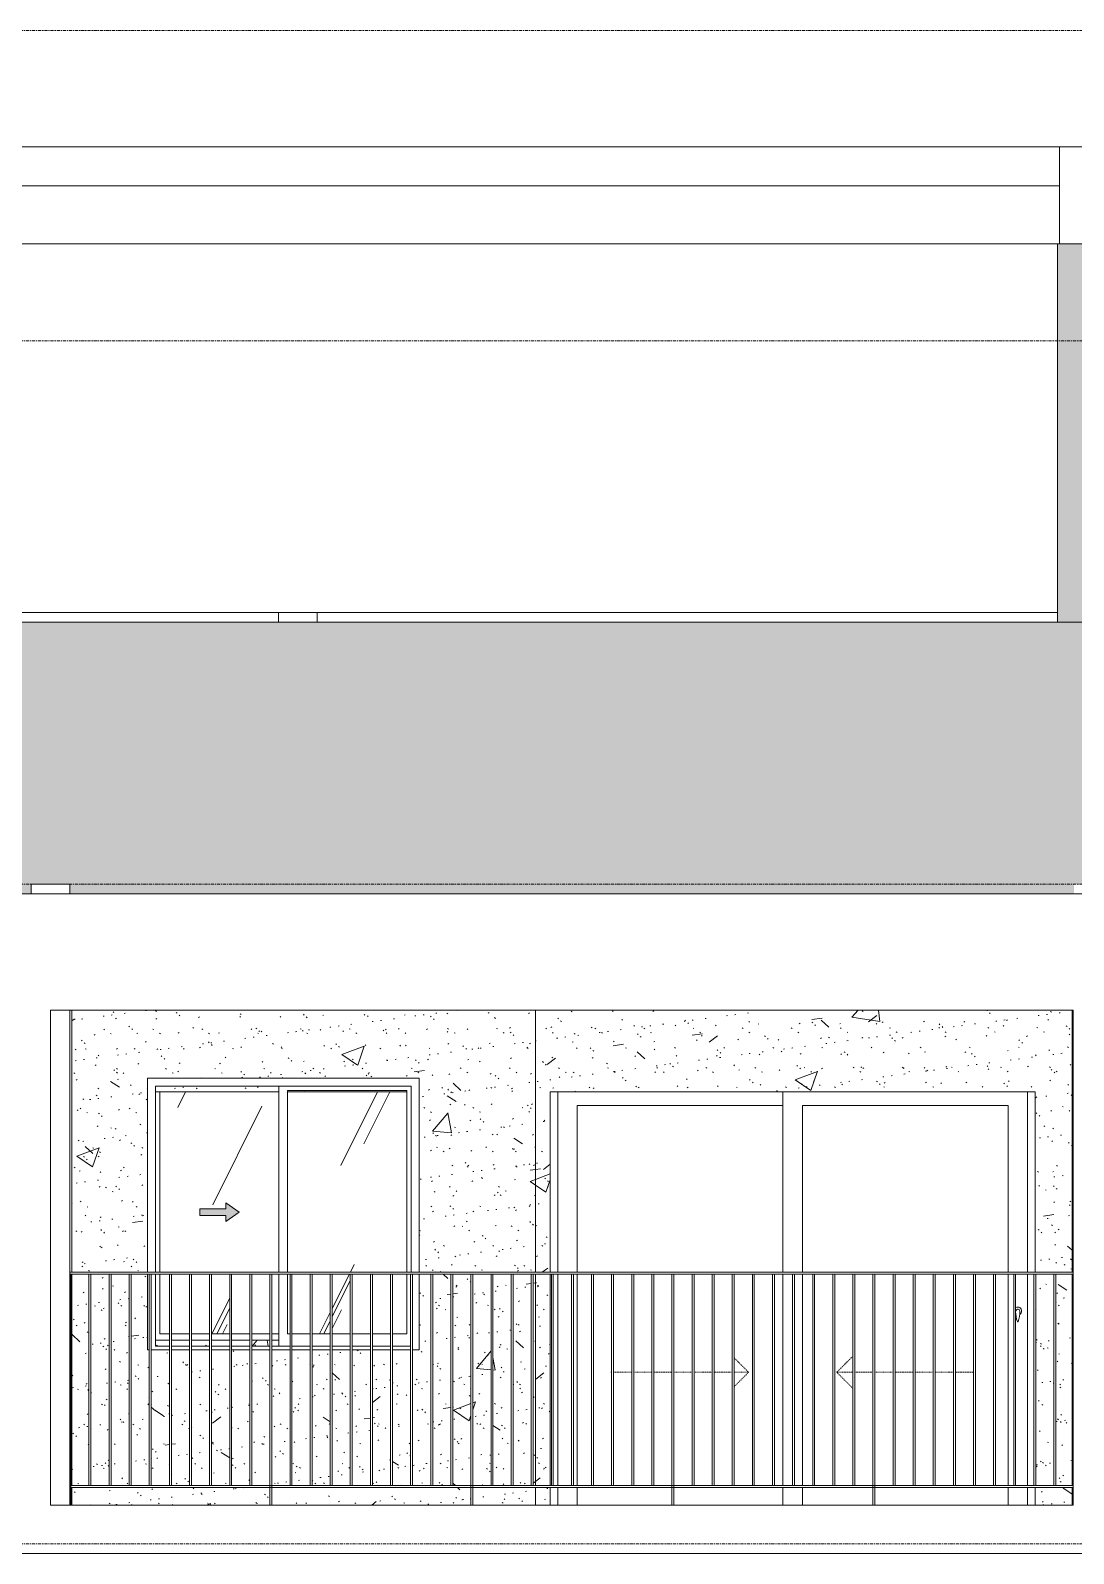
# Model space of a CAD drawing. Header units: millimetres. Extents: x -134153 to 99383, y -5233 to 35400.
# Drawn here: x 47781 to 53156, y 25950 to 33800 of the extents above; entities that cross this region are included whole.
import ezdxf

# ---------------------------------------------------------------- set-up
doc = ezdxf.new("R2010")
doc.units = ezdxf.units.MM
for name, pattern in [('1 NÉT CALL OUT', [6, 3, -3]), ('Centre', [31.75, 6.35, -4.7625, 15.875, -4.7625]), ('Dash', [6, 3, -3])]:
    doc.linetypes.add(name, pattern=pattern)
for name, color, linetype, lineweight in [('0-2', 250, 'Continuous', 5), ('A-DETL-GENF', 92, 'Continuous', 9), ('A-DETL-GENF-1', 92, '1 NÉT CALL OUT', 9), ('A-DOOR', 31, 'Continuous', 9), ('A-DOOR-FRAM', 31, 'Continuous', 9), ('A-DOOR-HDLN', 31, 'Dash', 9), ('A-FLOR-1', 7, 'Continuous', 9), ('A-FLOR-HRAL', 11, 'Continuous', 9), ('A-FLOR-LEVL-2', 51, 'Centre', 9), ('A-GLAZ', 151, 'Continuous', 9), ('A-GLAZ-3', 7, '1 NÉT CALL OUT', 9), ('A-WALL', 113, 'Continuous', 9), ('A-WALL-PATT-1', 9, 'Continuous', 9), ('A-WALL-PATT-2', 111, 'Continuous', 5), ('I-WALL', 2, 'Continuous', 9), ('I-WALL-1', 7, 'Continuous', 9), ('S-BEAM-1', 7, 'Continuous', 9), ('S-COLS', 52, 'Continuous', 9), ('S-COLS-1', 7, 'Continuous', 9)]:
    doc.layers.add(name, color=color, linetype=linetype, lineweight=lineweight)
pattern_1 = [(50, (82572.6, 0), (1165.978, -102.01), [121.92, -1341.12]), (355, (82572.6, 0), (-225.554, 1222.763), [97.536, -1072.896]), (100.451, (82669.8, -8.5), (940.433, 1120.746), [103.616, -1139.776]), (46.184, (82572.6, 325.1), (1734.906, -269.074), [182.88, -2011.68]), (96.636, (82717.2, 302.7), (1519.38, 1583.54), [155.42, -1709.665]), (351.184, (82572.6, 325.1), (1519.39, 1583.52), [146.3, -1609.34]), (21, (82735.2, 243.8), (970.332, -654.498), [121.92, -1341.12]), (326, (82735.2, 243.8), (395.533, 1178.804), [97.536, -1072.896]), (71.451, (82816, 189.3), (1365.87, 524.296), [103.616, -1139.776]), (37.5, (82572.62, 0), (19.767, 541.1527), [53.645, -1006.246, 53.645, -1035.507, -1076.96]), (37.5, (82572.62, 0), (19.767, 541.1527), [-2149.043, 53.645, -1023.315]), (7.5, (82572.6, 0), (427.646, 641.156), [53.645, -567.334, 53.645, -981.862, -410.464]), (7.5, (82572.6, 0), (427.646, 641.156), [-1656.486, 53.645, -356.82]), (327.5, (82210.1, 0), (867.782, -36.665), [53.645, -352.755, 53.645, -1214.323, -1682.496]), (327.5, (82210.1, 0), (867.782, -36.665), [-1674.368, 53.645, -1628.85]), (317.5, (82047.56, 0), (948.028, 162.73), [53.645, -474.675, 53.645, -788.416, -1194.816]), (317.5, (82047.56, 0), (948.028, 162.73), [-1370.38, 53.645, -1141.17])]
pattern_2 = [(37.5, (82572.62, 0), (-5.1206, 156.61216), [5.364, -118.181, 5.364, -132.812, -132.08]), (37.5, (82572.62, 0), (-5.1206, 156.61216), [-261.722, 5.364, -126.716]), (7.5, (82572.62, 0), (143.847, 229.3842), [5.364, -61.285, 5.364, -105.989, -42.672]), (7.5, (82572.62, 0), (143.847, 229.3842), [-178.003, 5.364, -37.308]), (327.5, (82472.65, 0), (253.1176, 0.4601), [5.364, -35.276, 5.364, -140.94, -191.008]), (327.5, (82472.65, 0), (253.1176, 0.4601), [-186.944, 5.364, -185.644]), (317.5, (82472.65, 0), (244.3381, 71.3376), [5.364, -14.956, 5.364, -90.546, -109.728]), (317.5, (82472.65, 0), (244.3381, 71.3376), [-116.23, 5.364, -104.364])]
pattern_3 = [(63.435, (84482.24, 111.3), (-0.002, 1625.6), [567.96, -3066.99]), (63.435, (82856.64, 111.3), (-0.002, 1625.6), [567.96, -3066.99]), (63.435, (85260.4, 425.35), (-0.002, 1625.6), [567.96, -3066.99]), (63.435, (83634.8, 425.35), (-0.002, 1625.6), [567.96, -3066.99]), (63.435, (85142.64, 314.5), (-0.002, 1625.6), [567.96, -3066.99]), (63.435, (83517.04, 314.5), (-0.002, 1625.6), [567.96, -3066.99]), (63.435, (85022.6, 949.4), (-0.002, 1625.6), [276.055, -3358.9]), (63.435, (83397, 949.4), (-0.002, 1625.6), [276.055, -3358.9]), (63.435, (84944.06, 851.15), (-0.002, 1625.6), [567.96, -3066.99]), (63.435, (83318.46, 851.15), (-0.002, 1625.6), [567.96, -3066.99]), (63.435, (84957.9, 921.7), (-0.002, 1625.6), [567.96, -3066.99]), (63.435, (83332.3, 921.7), (-0.002, 1625.6), [567.96, -3066.99]), (63.435, (84302.1, 612.2), (-0.002, 1625.6), [567.96, -3066.99]), (63.435, (82676.5, 612.2), (-0.002, 1625.6), [567.96, -3066.99]), (63.435, (84315.9, 695.35), (-0.002, 1625.6), [567.96, -3066.99]), (63.435, (82690.3, 695.35), (-0.002, 1625.6), [567.96, -3066.99]), (63.435, (84319.65, 755.3), (-0.002, 1625.6), [567.96, -3066.99]), (63.435, (82694.05, 755.3), (-0.002, 1625.6), [567.96, -3066.99])]

# ---------------------------------------------------------------- blocks, each defined once
blk = doc.blocks.new('NCV_TKTC_KET CAU_rvt-2-TKCS_MẶT ĐỨNG HƯỚNG NAM')
at = {"layer": 'A-FLOR-1'}
for p, q in [((84387.6, 33200), (91577.6, 33200)), ((91577.6, 33000), (84387.6, 33000))]:
    blk.add_line(p, q, dxfattribs=at)
at = {"layer": 'S-BEAM-1'}
for p, q in [((84387.6, 33200), (91577.6, 33200)), ((83737.6, 32700), (91567.6, 32700))]:
    blk.add_line(p, q, dxfattribs=at)
at = {"layer": 'S-COLS-1'}
for p, q in [((91577.6, 33200), (91577.6, 32700)), ((91927.6, 33200), (91577.6, 33200))]:
    blk.add_line(p, q, dxfattribs=at)
blk = doc.blocks.new('NCV_TKTC_TANG 6 - 8_rvt-5-TKCS_MẶT ĐỨNG HƯỚNG NAM')
at = {"layer": 'A-WALL-PATT-1'}
h = blk.add_hatch(dxfattribs=at)
h.set_pattern_fill('FP_31', color=256, style=0, pattern_type=2)
h.set_pattern_definition(pattern_1)
h.paths.add_polyline_path([(86756.1, 26200), (87508.6, 26200), (87508.6, 26290), (86487.6, 26290), (86487.6, 26200), (86546.1, 26200)])
h.paths.add_polyline_path([(88544.6, 26200), (88544.6, 26290), (87518.6, 26290), (87518.6, 26200), (88522.9, 26200)])
h.paths.add_polyline_path([(88877.6, 26200), (88877.6, 26290), (88554.6, 26290), (88554.6, 26200), (88787.6, 26200)])
h.paths.add_polyline_path([(88451, 26300), (88544.6, 26300), (88544.6, 27390), (88451, 27390), (88451, 26389.1)])
h.paths.add_polyline_path([(88554.6, 26300), (88648.2, 26300), (88648.2, 27390), (88554.6, 27390), (88554.6, 26389.1)])
h.paths.add_polyline_path([(86576.2, 26300), (86576.2, 27390), (86487.6, 27390), (86487.6, 26300)])
h.paths.add_polyline_path([(86935.1, 26300), (86990.6, 26300), (86990.6, 27000), (86897, 27000), (86897, 26300)])
h.paths.add_polyline_path([(86887, 26300), (86887, 27000), (86877.6, 27000), (86877.6, 27390), (86793.4, 27390), (86793.4, 26300)])
h.paths.add_polyline_path([(86783.4, 26300), (86783.4, 27390), (86689.8, 27390), (86689.8, 26300)])
h.paths.add_polyline_path([(87094.2, 26300), (87094.2, 27000), (87000.6, 27000), (87000.6, 26300)])
h.paths.add_polyline_path([(87104.2, 26300), (87197.8, 26300), (87197.8, 27000), (87104.2, 27000), (87104.2, 26389.1)])
h.paths.add_polyline_path([(87207.8, 26300), (87301.4, 26300), (87301.4, 27000), (87207.8, 27000), (87207.8, 26389.1)])
h.paths.add_polyline_path([(87311.4, 26300), (87405, 26300), (87405, 27000), (87311.4, 27000), (87311.4, 26389.1)])
h.paths.add_polyline_path([(87415, 26300), (87508.6, 26300), (87508.6, 27000), (87415, 27000), (87415, 26389.1)])
h.paths.add_polyline_path([(87518.6, 26300), (87612.2, 26300), (87612.2, 27000), (87518.6, 27000), (87518.6, 26389.1)])
h.paths.add_polyline_path([(87622.2, 26300), (87715.8, 26300), (87715.8, 27000), (87622.2, 27000), (87622.2, 26389.1)])
h.paths.add_polyline_path([(87725.8, 26300), (87819.4, 26300), (87819.4, 27000), (87725.8, 27000), (87725.8, 26389.1)])
h.paths.add_polyline_path([(87829.4, 26300), (87923, 26300), (87923, 27000), (87829.4, 27000), (87829.4, 26389.1)])
h.paths.add_polyline_path([(87933, 26300), (88026.6, 26300), (88026.6, 27000), (87933, 27000), (87933, 26389.1)])
h.paths.add_polyline_path([(88036.6, 26300), (88130.2, 26300), (88130.2, 27000), (88036.6, 27000), (88036.6, 26389.1)])
h.paths.add_polyline_path([(88140.2, 26300), (88233.8, 26300), (88233.8, 27000), (88140.2, 27000), (88140.2, 26389.1)])
h.paths.add_polyline_path([(88658.2, 26300), (88751.8, 26300), (88751.8, 27390), (88658.2, 27390), (88658.2, 26389.1)])
h.paths.add_polyline_path([(86679.8, 26300), (86679.8, 27390), (86586.2, 27390), (86586.2, 26300)])
h.paths.add_polyline_path([(88243.8, 26300), (88337.4, 26300), (88337.4, 27390), (88277.6, 27390), (88277.6, 27000), (88243.8, 27000), (88243.8, 26389.1)])
h.paths.add_polyline_path([(88347.4, 26300), (88441, 26300), (88441, 27390), (88347.4, 27390), (88347.4, 26389.1)])
h.paths.add_polyline_path([(88761.8, 26300), (88855.4, 26300), (88855.4, 27390), (88761.8, 27390), (88761.8, 26389.1)])
h.paths.add_polyline_path([(88877.6, 26300), (88877.6, 27390), (88865.4, 27390), (88865.4, 26300)])
h.paths.add_polyline_path([(87555.3, 27019.1), (87555.3, 27050), (87518.6, 27050), (87518.6, 27019.1)])
h.paths.add_polyline_path([(87508.6, 27019.1), (87508.6, 27050), (87415, 27050), (87415, 27019.1)])
h.paths.add_polyline_path([(87405, 27019.1), (87405, 27050), (87311.4, 27050), (87311.4, 27019.1)])
h.paths.add_polyline_path([(87301.4, 27019.1), (87301.4, 27050), (87207.8, 27050), (87207.8, 27019.1)])
h.paths.add_polyline_path([(86936.4, 27019.1), (86990.6, 27019.1), (86990.6, 27050), (86918.5, 27050), (86918.5, 27019.1)])
h.paths.add_polyline_path([(87000.6, 27019.1), (87094.2, 27019.1), (87094.2, 27050), (87000.6, 27050)])
h.paths.add_polyline_path([(87197.8, 27019.1), (87197.8, 27050), (87104.2, 27050), (87104.2, 27019.1)])
h.paths.add_polyline_path([(86487.6, 27400), (86877.6, 27400), (86877.6, 28400), (88277.6, 28400), (88277.6, 27400), (88877.6, 27400), (88877.6, 28750), (86487.6, 28750), (86487.6, 27493.3)])
h.paths.add_polyline_path([(86918.5, 28330), (87555.3, 28330), (87555.3, 28359.1), (86918.5, 28359.1)])
h.paths.add_polyline_path([(88207.6, 28330), (88214.1, 28330), (88214.1, 28336.5), (87599.8, 28336.5), (87599.8, 28330), (87606.3, 28330)])
h = blk.add_hatch(dxfattribs=at)
h.set_pattern_fill('FP_32', color=256, style=0, pattern_type=2)
h.set_pattern_definition(pattern_2)
h.paths.add_polyline_path([(86756.1, 26200), (87508.6, 26200), (87508.6, 26290), (86487.6, 26290), (86487.6, 26200), (86546.1, 26200)])
h.paths.add_polyline_path([(88544.6, 26200), (88544.6, 26290), (87518.6, 26290), (87518.6, 26200), (88522.9, 26200)])
h.paths.add_polyline_path([(88877.6, 26200), (88877.6, 26290), (88554.6, 26290), (88554.6, 26200), (88787.6, 26200)])
h.paths.add_polyline_path([(88451, 26300), (88544.6, 26300), (88544.6, 27390), (88451, 27390), (88451, 26389.1)])
h.paths.add_polyline_path([(88554.6, 26300), (88648.2, 26300), (88648.2, 27390), (88554.6, 27390), (88554.6, 26389.1)])
h.paths.add_polyline_path([(86576.2, 26300), (86576.2, 27390), (86487.6, 27390), (86487.6, 26300)])
h.paths.add_polyline_path([(86935.1, 26300), (86990.6, 26300), (86990.6, 27000), (86897, 27000), (86897, 26300)])
h.paths.add_polyline_path([(86887, 26300), (86887, 27000), (86877.6, 27000), (86877.6, 27390), (86793.4, 27390), (86793.4, 26300)])
h.paths.add_polyline_path([(86783.4, 26300), (86783.4, 27390), (86689.8, 27390), (86689.8, 26300)])
h.paths.add_polyline_path([(87094.2, 26300), (87094.2, 27000), (87000.6, 27000), (87000.6, 26300)])
h.paths.add_polyline_path([(87104.2, 26300), (87197.8, 26300), (87197.8, 27000), (87104.2, 27000), (87104.2, 26389.1)])
h.paths.add_polyline_path([(87207.8, 26300), (87301.4, 26300), (87301.4, 27000), (87207.8, 27000), (87207.8, 26389.1)])
h.paths.add_polyline_path([(87311.4, 26300), (87405, 26300), (87405, 27000), (87311.4, 27000), (87311.4, 26389.1)])
h.paths.add_polyline_path([(87415, 26300), (87508.6, 26300), (87508.6, 27000), (87415, 27000), (87415, 26389.1)])
h.paths.add_polyline_path([(87518.6, 26300), (87612.2, 26300), (87612.2, 27000), (87518.6, 27000), (87518.6, 26389.1)])
h.paths.add_polyline_path([(87622.2, 26300), (87715.8, 26300), (87715.8, 27000), (87622.2, 27000), (87622.2, 26389.1)])
h.paths.add_polyline_path([(87725.8, 26300), (87819.4, 26300), (87819.4, 27000), (87725.8, 27000), (87725.8, 26389.1)])
h.paths.add_polyline_path([(87829.4, 26300), (87923, 26300), (87923, 27000), (87829.4, 27000), (87829.4, 26389.1)])
h.paths.add_polyline_path([(87933, 26300), (88026.6, 26300), (88026.6, 27000), (87933, 27000), (87933, 26389.1)])
h.paths.add_polyline_path([(88036.6, 26300), (88130.2, 26300), (88130.2, 27000), (88036.6, 27000), (88036.6, 26389.1)])
h.paths.add_polyline_path([(88140.2, 26300), (88233.8, 26300), (88233.8, 27000), (88140.2, 27000), (88140.2, 26389.1)])
h.paths.add_polyline_path([(88658.2, 26300), (88751.8, 26300), (88751.8, 27390), (88658.2, 27390), (88658.2, 26389.1)])
h.paths.add_polyline_path([(86679.8, 26300), (86679.8, 27390), (86586.2, 27390), (86586.2, 26300)])
h.paths.add_polyline_path([(88243.8, 26300), (88337.4, 26300), (88337.4, 27390), (88277.6, 27390), (88277.6, 27000), (88243.8, 27000), (88243.8, 26389.1)])
h.paths.add_polyline_path([(88347.4, 26300), (88441, 26300), (88441, 27390), (88347.4, 27390), (88347.4, 26389.1)])
h.paths.add_polyline_path([(88761.8, 26300), (88855.4, 26300), (88855.4, 27390), (88761.8, 27390), (88761.8, 26389.1)])
h.paths.add_polyline_path([(88877.6, 26300), (88877.6, 27390), (88865.4, 27390), (88865.4, 26300)])
h.paths.add_polyline_path([(87555.3, 27019.1), (87555.3, 27050), (87518.6, 27050), (87518.6, 27019.1)])
h.paths.add_polyline_path([(87508.6, 27019.1), (87508.6, 27050), (87415, 27050), (87415, 27019.1)])
h.paths.add_polyline_path([(87405, 27019.1), (87405, 27050), (87311.4, 27050), (87311.4, 27019.1)])
h.paths.add_polyline_path([(87301.4, 27019.1), (87301.4, 27050), (87207.8, 27050), (87207.8, 27019.1)])
h.paths.add_polyline_path([(86936.4, 27019.1), (86990.6, 27019.1), (86990.6, 27050), (86918.5, 27050), (86918.5, 27019.1)])
h.paths.add_polyline_path([(87000.6, 27019.1), (87094.2, 27019.1), (87094.2, 27050), (87000.6, 27050)])
h.paths.add_polyline_path([(87197.8, 27019.1), (87197.8, 27050), (87104.2, 27050), (87104.2, 27019.1)])
h.paths.add_polyline_path([(86487.6, 27400), (86877.6, 27400), (86877.6, 28400), (88277.6, 28400), (88277.6, 27400), (88877.6, 27400), (88877.6, 28750), (86487.6, 28750), (86487.6, 27493.3)])
h.paths.add_polyline_path([(86918.5, 28330), (87555.3, 28330), (87555.3, 28359.1), (86918.5, 28359.1)])
h.paths.add_polyline_path([(88207.6, 28330), (88214.1, 28330), (88214.1, 28336.5), (87599.8, 28336.5), (87599.8, 28330), (87606.3, 28330)])
h = blk.add_hatch(dxfattribs=at)
h.set_pattern_fill('FP_31', color=256, style=0, pattern_type=2)
h.set_pattern_definition(pattern_1)
h.paths.add_polyline_path([(91452.6, 26200), (91642.6, 26200), (91642.6, 26290), (91452.6, 26290)])
h.paths.add_polyline_path([(88877.6, 26200), (88952.6, 26200), (88952.6, 26290), (88877.6, 26290)])
h.paths.add_polyline_path([(88952.6, 26300), (88952.6, 27390), (88877.6, 27390), (88877.6, 26300), (88885.8, 26300)])
h.paths.add_polyline_path([(91642.6, 26300), (91642.6, 27390), (91559, 27390), (91559, 26300), (91621.7, 26300)])
h.paths.add_polyline_path([(91455.4, 26300), (91549, 26300), (91549, 27390), (91455.4, 27390), (91455.4, 26389.1)])
h.paths.add_polyline_path([(88922, 27400), (88952.6, 27400), (88952.6, 28330), (91452.6, 28330), (91452.6, 27400), (91642.6, 27400), (91642.6, 28750), (88877.6, 28750), (88877.6, 27400)])
h = blk.add_hatch(dxfattribs=at)
h.set_pattern_fill('FP_32', color=256, style=0, pattern_type=2)
h.set_pattern_definition(pattern_2)
h.paths.add_polyline_path([(91452.6, 26200), (91642.6, 26200), (91642.6, 26290), (91452.6, 26290)])
h.paths.add_polyline_path([(88877.6, 26200), (88952.6, 26200), (88952.6, 26290), (88877.6, 26290)])
h.paths.add_polyline_path([(88952.6, 26300), (88952.6, 27390), (88877.6, 27390), (88877.6, 26300), (88885.8, 26300)])
h.paths.add_polyline_path([(91642.6, 26300), (91642.6, 27390), (91559, 27390), (91559, 26300), (91621.7, 26300)])
h.paths.add_polyline_path([(91455.4, 26300), (91549, 26300), (91549, 27390), (91455.4, 27390), (91455.4, 26389.1)])
h.paths.add_polyline_path([(88922, 27400), (88952.6, 27400), (88952.6, 28330), (91452.6, 28330), (91452.6, 27400), (91642.6, 27400), (91642.6, 28750), (88877.6, 28750), (88877.6, 27400)])
at = {"layer": 'I-WALL-1'}
for p, q in [((86487.6, 28750), (86487.6, 27400)), ((88877.6, 28750), (88877.6, 27400)), ((91642.6, 27400), (91642.6, 28750)), ((86918.5, 28330), (87555.3, 28330)), ((87599.8, 28330), (88214.1, 28330)), ((88952.6, 27400), (88952.6, 28330)), ((88952.6, 28330), (91452.6, 28330)), ((91452.6, 28330), (91452.6, 27400)), ((86487.6, 27390), (86487.6, 26300)), ((88877.6, 27390), (88877.6, 26300)), ((88952.6, 26300), (88952.6, 27390)), ((91642.6, 26300), (91642.6, 27390)), ((86990.6, 27050), (86918.5, 27050)), ((87094.2, 27050), (87000.6, 27050)), ((87197.8, 27050), (87104.2, 27050)), ((87301.4, 27050), (87207.8, 27050)), ((87405, 27050), (87311.4, 27050)), ((87508.6, 27050), (87415, 27050)), ((87555.3, 27050), (87518.6, 27050)), ((86487.6, 26290), (86487.6, 26200)), ((88877.6, 26290), (88877.6, 26200)), ((88952.6, 26200), (88952.6, 26290)), ((91452.6, 26290), (91452.6, 26200)), ((91642.6, 26199.8), (91642.6, 26290))]:
    blk.add_line(p, q, dxfattribs=at)
blk = doc.blocks.new('G1_SOF - BO TRU - 200x200-3061822-TKCS_MẶT ĐỨNG HƯỚNG NAM')
at = {"layer": 'S-COLS'}
for p, q in [((56752.5, 30800), (56752.5, 30750)), ((56952.5, 30800), (56752.5, 30800)), ((56952.5, 30800), (56952.5, 30750))]:
    blk.add_line(p, q, dxfattribs=at)
blk = doc.blocks.new('1_FAMILY RVT - W01-WxH 1400x1400xmm-V420-TKCS_MẶT ĐỨNG HƯỚNG NAM')
at = {"layer": 'A-DETL-GENF-1'}
blk.add_hatch(color=256, dxfattribs=at).paths.add_polyline_path([(87282.1, 27662.1), (87349.8, 27709.5), (87282.1, 27757), (87282.1, 27726.5), (87146.6, 27726.5), (87146.6, 27692.6), (87282.1, 27692.6)])
at = {"layer": 'A-GLAZ'}
h = blk.add_hatch(dxfattribs=at)
h.set_pattern_fill('FP_30', color=256, style=0, pattern_type=2)
h.set_pattern_definition(pattern_3)
h.paths.add_polyline_path([(86990.6, 27082.6), (86990.6, 27390), (86941.1, 27390), (86941.1, 27082.6)])
h.paths.add_polyline_path([(87000.6, 27082.6), (87094.2, 27082.6), (87094.2, 27390), (87000.6, 27390), (87000.6, 27142.1)])
h.paths.add_polyline_path([(87104.2, 27082.6), (87197.8, 27082.6), (87197.8, 27390), (87104.2, 27390), (87104.2, 27245.7)])
h.paths.add_polyline_path([(87207.8, 27082.6), (87301.4, 27082.6), (87301.4, 27390), (87207.8, 27390), (87207.8, 27349.3)])
h.paths.add_polyline_path([(87311.4, 27082.6), (87405, 27082.6), (87405, 27390), (87311.4, 27390), (87311.4, 27326.5)])
h.paths.add_polyline_path([(87415, 27082.6), (87508.6, 27082.6), (87508.6, 27390), (87415, 27390), (87415, 27222.9)])
h.paths.add_polyline_path([(87518.6, 27082.6), (87555.3, 27082.6), (87555.3, 27390), (87518.6, 27390), (87518.6, 27119.3)])
h.paths.add_polyline_path([(86941.1, 27400), (87555.3, 27400), (87555.3, 28330), (86941.1, 28330), (86941.1, 27493.3)])
h.paths.add_polyline_path([(87282.1, 27662.1), (87282.1, 27692.6), (87146.6, 27692.6), (87146.6, 27726.5), (87282.1, 27726.5), (87282.1, 27757), (87349.8, 27709.5), (87325.6, 27692.6)])
h = blk.add_hatch(dxfattribs=at)
h.set_pattern_fill('FP_30', color=256, style=0, pattern_type=2)
h.set_pattern_definition(pattern_3)
h.paths.add_polyline_path([(87612.2, 27082.6), (87612.2, 27390), (87599.8, 27390), (87599.8, 27082.6)])
h.paths.add_polyline_path([(87622.2, 27082.6), (87715.8, 27082.6), (87715.8, 27390), (87622.2, 27390), (87622.2, 27114.5)])
h.paths.add_polyline_path([(87725.8, 27082.6), (87819.4, 27082.6), (87819.4, 27390), (87725.8, 27390), (87725.8, 27262.5)])
h.paths.add_polyline_path([(87829.4, 27082.6), (87923, 27082.6), (87923, 27390), (87829.4, 27390)])
h.paths.add_polyline_path([(87933, 27082.6), (88026.6, 27082.6), (88026.6, 27390), (87933, 27390)])
h.paths.add_polyline_path([(88036.6, 27082.6), (88130.2, 27082.6), (88130.2, 27390), (88036.6, 27390), (88036.6, 27336.1)])
h.paths.add_polyline_path([(88140.2, 27082.6), (88214.1, 27082.6), (88214.1, 27390), (88140.2, 27390), (88140.2, 27188.1)])
h.paths.add_polyline_path([(88214.1, 27400), (88214.1, 28330), (87599.8, 28330), (87599.8, 27400), (87991.8, 27400)])
at = {"layer": 'A-DETL-GENF'}
for p, q in [((87146.6, 27726.5), (87146.6, 27692.6)), ((87146.6, 27726.5), (87282.1, 27726.5)), ((87282.1, 27726.5), (87146.6, 27726.5)), ((87146.6, 27726.5), (87146.6, 27692.6)), ((87282.1, 27757), (87282.1, 27726.5)), ((87349.8, 27709.5), (87282.1, 27757)), ((87349.8, 27709.5), (87282.1, 27757)), ((87282.1, 27757), (87282.1, 27726.5)), ((87146.6, 27692.6), (87282.1, 27692.6)), ((87146.6, 27692.6), (87282.1, 27692.6)), ((87349.8, 27709.5), (87282.1, 27662.1)), ((87282.1, 27662.1), (87349.8, 27709.5)), ((87282.1, 27692.6), (87282.1, 27662.1)), ((87282.1, 27692.6), (87282.1, 27662.1))]:
    blk.add_line(p, q, dxfattribs=at)
at = {"layer": 'A-GLAZ'}
for p, q in [((88277.6, 28400), (86877.6, 28400)), ((86877.6, 28400), (86877.6, 27400)), ((86918.5, 28359.1), (88236.6, 28359.1)), ((86918.5, 27400), (86918.5, 28359.1)), ((87555.3, 28359.1), (87555.3, 27400)), ((88236.6, 27400), (88236.6, 28359.1)), ((88277.6, 28400), (88277.6, 27400)), ((86941.1, 28330), (86941.1, 27400)), ((87599.8, 27400), (87599.8, 28336.5)), ((87599.8, 28336.5), (88214.1, 28336.5)), ((88214.1, 28336.5), (88214.1, 27400)), ((86877.6, 27390), (86877.6, 27000)), ((86918.5, 27019), (86918.5, 27390)), ((86941.1, 27390), (86941.1, 27082.6)), ((87555.3, 27390), (87555.3, 27019)), ((87599.8, 27082.6), (87599.8, 27390)), ((88214.1, 27390), (88214.1, 27082.6)), ((88277.6, 27390), (88277.6, 27000)), ((86941.1, 27082.6), (86990.6, 27082.6)), ((87000.6, 27082.6), (87094.2, 27082.6)), ((87104.2, 27082.6), (87197.8, 27082.6)), ((87207.8, 27082.6), (87301.4, 27082.6)), ((87311.4, 27082.6), (87405, 27082.6)), ((87415, 27082.6), (87508.6, 27082.6)), ((87518.6, 27082.6), (87555.3, 27082.6)), ((87612.2, 27082.6), (87599.8, 27082.6)), ((87715.8, 27082.6), (87622.2, 27082.6)), ((87819.4, 27082.6), (87725.8, 27082.6)), ((87923, 27082.6), (87829.4, 27082.6)), ((88026.6, 27082.6), (87933, 27082.6)), ((88130.2, 27082.6), (88036.6, 27082.6)), ((88214.1, 27082.6), (88140.2, 27082.6)), ((86990.6, 27019), (86918.5, 27019)), ((87094.2, 27019), (87000.6, 27019)), ((87197.8, 27019), (87104.2, 27019)), ((87301.4, 27019), (87207.8, 27019)), ((87405, 27019), (87311.4, 27019)), ((87508.6, 27019), (87415, 27019)), ((87612.2, 27019), (87518.6, 27019)), ((87715.8, 27019), (87622.2, 27019)), ((87819.4, 27019), (87725.8, 27019)), ((87923, 27019), (87829.4, 27019)), ((88026.6, 27019), (87933, 27019)), ((88130.2, 27019), (88036.6, 27019)), ((88233.8, 27019), (88140.2, 27019)), ((86887, 27000), (86877.6, 27000)), ((86990.6, 27000), (86897, 27000)), ((87094.2, 27000), (87000.6, 27000)), ((87197.8, 27000), (87104.2, 27000)), ((87301.4, 27000), (87207.8, 27000)), ((87405, 27000), (87311.4, 27000)), ((87508.6, 27000), (87415, 27000)), ((87612.2, 27000), (87518.6, 27000)), ((87715.8, 27000), (87622.2, 27000)), ((87819.4, 27000), (87725.8, 27000)), ((87923, 27000), (87829.4, 27000)), ((88026.6, 27000), (87933, 27000)), ((88130.2, 27000), (88036.6, 27000)), ((88233.8, 27000), (88140.2, 27000)), ((88277.6, 27000), (88243.8, 27000))]:
    blk.add_line(p, q, dxfattribs=at)
blk = doc.blocks.new('DEG_02-DEG_03 - DEG_02-2500x2400mm-CỬA ĐI 02 CÁNH TRƯỢT-V424-TKCS_MẶT ĐỨNG HƯỚNG NAM')
at = {"layer": 'A-DOOR'}
for p, q in [((90152.6, 27400), (90152.6, 28330)), ((91412.6, 28330), (91412.6, 27400)), ((89092.6, 28260), (89092.6, 27400)), ((89092.6, 28260), (90152.6, 28260)), ((90252.6, 28260), (90252.6, 27400)), ((90252.6, 28260), (91312.6, 28260)), ((91312.6, 27400), (91312.6, 28260)), ((89092.6, 27390), (89092.6, 26300)), ((90152.6, 26300), (90152.6, 27390)), ((90252.6, 27390), (90252.6, 26300)), ((91312.6, 26300), (91312.6, 27390)), ((91412.6, 27390), (91412.6, 26300)), ((89092.6, 26290), (89092.6, 26200)), ((90152.6, 26200), (90152.6, 26290)), ((90252.6, 26290), (90252.6, 26200)), ((91312.6, 26200), (91312.6, 26290)), ((91412.6, 26290), (91412.6, 26200))]:
    blk.add_line(p, q, dxfattribs=at)
at = {"layer": 'A-DOOR', "flags": 128}
blk.add_lwpolyline([(91364.1, 27208.7), (91364.1, 27208.7), (91364, 27208.7), (91364, 27208.7), (91364, 27208.7), (91364, 27208.7), (91364, 27208.7), (91364, 27208.7), (91363.9, 27208.7), (91363.9, 27208.7), (91363.9, 27208.7), (91363.9, 27208.7), (91363.8, 27208.7), (91363.8, 27208.7), (91363.8, 27208.7), (91363.7, 27208.7), (91363.7, 27208.7), (91363.7, 27208.7), (91363.6, 27208.7), (91363.6, 27208.7), (91363.5, 27208.7), (91363.5, 27208.7), (91363.4, 27208.7), (91363.4, 27208.7), (91363.3, 27208.7), (91363.3, 27208.7), (91363.2, 27208.7), (91363.2, 27208.7), (91363.1, 27208.7), (91363.1, 27208.7), (91363, 27208.7), (91362.9, 27208.7), (91362.9, 27208.7), (91362.8, 27208.7), (91362.8, 27208.7), (91362.7, 27208.7), (91362.6, 27208.7), (91362.6, 27208.7), (91362.5, 27208.7), (91362.5, 27208.7), (91362.4, 27208.7), (91362.3, 27208.7), (91362.3, 27208.7), (91362.2, 27208.7), (91362.2, 27208.7), (91362.1, 27208.7), (91362.1, 27208.7), (91362, 27208.7), (91361.9, 27208.7), (91361.9, 27208.7), (91361.8, 27208.7), (91361.8, 27208.7), (91361.7, 27208.7), (91361.7, 27208.7), (91361.6, 27208.7), (91361.6, 27208.7), (91361.5, 27208.7), (91361.5, 27208.7), (91361.5, 27208.7), (91361.4, 27208.7), (91361.4, 27208.7), (91361.3, 27208.7), (91361.3, 27208.7), (91361.3, 27208.7), (91361.2, 27208.7), (91361.2, 27208.7), (91361.2, 27208.7), (91361.2, 27208.7), (91361.2, 27208.7), (91361.1, 27208.7), (91361.1, 27208.7), (91361.1, 27208.7), (91361.1, 27208.7), (91361.1, 27208.7), (91361.1, 27208.7), (91361.1, 27208.7)], dxfattribs=at)
at = {"layer": 'A-DOOR'}
for centre, radius, start, end in [((91516.4, 27199.2), 164.8, 180.63037, 199.13397), ((91361.1, 27199.2), 9.45, 90, 165), ((91362.6, 27200), 20, 0, 120.21781), ((91364.1, 27199.2), 9.45, 0, 90), ((91208.8, 27199.2), 164.8, 340.86603, 0), ((91362.6, 27200), 20, 300, 0), ((91362.9, 27146), 2.34, 199.13397, 261.03098), ((91362.2, 27146), 2.34, 278.96902, 340.86603)]:
    blk.add_arc(centre, radius, start, end, dxfattribs=at)
at = {"layer": 'A-DOOR-FRAM'}
for p, q in [((88992.6, 27400), (88992.6, 28330)), ((91412.6, 27400), (91412.6, 28330)), ((88992.6, 26300), (88992.6, 27390)), ((91412.6, 26300), (91412.6, 27390)), ((88992.6, 26200), (88992.6, 26290)), ((91412.6, 26200), (91412.6, 26290))]:
    blk.add_line(p, q, dxfattribs=at)
at = {"layer": 'A-DOOR-HDLN'}
for p, q in [((89975.3, 26884.2), (89901.4, 26958.2)), ((90429.8, 26884.2), (90513, 26967.4)), ((89265.3, 26884.2), (89269.8, 26884.2)), ((89279.8, 26884.2), (89373.4, 26884.2)), ((89383.4, 26884.2), (89477, 26884.2)), ((89487, 26884.2), (89580.6, 26884.2)), ((89590.6, 26884.2), (89684.2, 26884.2)), ((89694.2, 26884.2), (89787.8, 26884.2)), ((89797.8, 26884.2), (89891.4, 26884.2)), ((89975.3, 26884.2), (89901.4, 26810.3)), ((89901.4, 26884.2), (89975.3, 26884.2)), ((90429.8, 26884.2), (90513, 26801.1)), ((90513, 26884.2), (90429.8, 26884.2)), ((90616.6, 26884.2), (90523, 26884.2)), ((90720.2, 26884.2), (90626.6, 26884.2)), ((90823.8, 26884.2), (90730.2, 26884.2)), ((90927.4, 26884.2), (90833.8, 26884.2)), ((91031, 26884.2), (90937.4, 26884.2)), ((91134.6, 26884.2), (91041, 26884.2))]:
    blk.add_line(p, q, dxfattribs=at)
blk = doc.blocks.new('Railing - 10mm-1251313-TKCS_MẶT ĐỨNG HƯỚNG NAM')
at = {"layer": 'A-FLOR-HRAL'}
for p, q in [((52620.064287, 5900), (52620.064287, 6990)), ((52630.064287, 5900), (52630.064287, 6990))]:
    blk.add_line(p, q, dxfattribs=at)
blk = doc.blocks.new('Railing - 50 x 10mm-1251315-TKCS_MẶT ĐỨNG HƯỚNG NAM')
at = {"layer": 'A-FLOR-HRAL'}
for p, q in [((51697.564287, 5800), (51697.564287, 6990)), ((51707.564287, 6990), (51697.564287, 6990)), ((51707.564287, 5800), (51707.564287, 6990))]:
    blk.add_line(p, q, dxfattribs=at)
blk = doc.blocks.new('Railing - 50 x 10mm-1251311-TKCS_MẶT ĐỨNG HƯỚNG NAM')
at = {"layer": 'A-FLOR-HRAL'}
for p in [(52722.564287, 5800), (52727.564287, 6990)]:
    blk.add_line(p, (52722.564287, 6990), dxfattribs=at)
blk = doc.blocks.new('Railing - Railing-3827427-TKCS_MẶT ĐỨNG HƯỚNG NAM')
at = {"layer": 'A-FLOR-HRAL'}
for p, q in [((86477.6, 26300), (91647.6, 26300)), ((91647.6, 26290), (86477.6, 26290))]:
    blk.add_line(p, q, dxfattribs=at)
at = {"extrusion": (0, 0, -1), "zscale": -1}
for name, p in [('Railing - 50 x 10mm-1251311-TKCS_MẶT ĐỨNG HƯỚNG NAM', (-139205.1, 20400)), ('Railing - 10mm-1251313-TKCS_MẶT ĐỨNG HƯỚNG NAM', (-139206.2, 20400)), ('Railing - 10mm-1251313-TKCS_MẶT ĐỨNG HƯỚNG NAM', (-139309.8, 20400)), ('Railing - 10mm-1251313-TKCS_MẶT ĐỨNG HƯỚNG NAM', (-139413.4, 20400)), ('Railing - 10mm-1251313-TKCS_MẶT ĐỨNG HƯỚNG NAM', (-139517, 20400)), ('Railing - 10mm-1251313-TKCS_MẶT ĐỨNG HƯỚNG NAM', (-139620.6, 20400)), ('Railing - 10mm-1251313-TKCS_MẶT ĐỨNG HƯỚNG NAM', (-139724.2, 20400)), ('Railing - 10mm-1251313-TKCS_MẶT ĐỨNG HƯỚNG NAM', (-139827.8, 20400)), ('Railing - 10mm-1251313-TKCS_MẶT ĐỨNG HƯỚNG NAM', (-139931.4, 20400)), ('Railing - 10mm-1251313-TKCS_MẶT ĐỨNG HƯỚNG NAM', (-140035, 20400)), ('Railing - 50 x 10mm-1251315-TKCS_MẶT ĐỨNG HƯỚNG NAM', (-139216.1, 20400)), ('Railing - 10mm-1251313-TKCS_MẶT ĐỨNG HƯỚNG NAM', (-140242.2, 20400)), ('Railing - 10mm-1251313-TKCS_MẶT ĐỨNG HƯỚNG NAM', (-140345.8, 20400)), ('Railing - 10mm-1251313-TKCS_MẶT ĐỨNG HƯỚNG NAM', (-140449.4, 20400)), ('Railing - 10mm-1251313-TKCS_MẶT ĐỨNG HƯỚNG NAM', (-140553, 20400)), ('Railing - 10mm-1251313-TKCS_MẶT ĐỨNG HƯỚNG NAM', (-140656.6, 20400)), ('Railing - 10mm-1251313-TKCS_MẶT ĐỨNG HƯỚNG NAM', (-140760.2, 20400)), ('Railing - 10mm-1251313-TKCS_MẶT ĐỨNG HƯỚNG NAM', (-140863.8, 20400)), ('Railing - 10mm-1251313-TKCS_MẶT ĐỨNG HƯỚNG NAM', (-140967.4, 20400)), ('Railing - 10mm-1251313-TKCS_MẶT ĐỨNG HƯỚNG NAM', (-141071, 20400)), ('Railing - 50 x 10mm-1251315-TKCS_MẶT ĐỨNG HƯỚNG NAM', (-140252.1, 20400)), ('Railing - 10mm-1251313-TKCS_MẶT ĐỨNG HƯỚNG NAM', (-141278.2, 20400)), ('Railing - 10mm-1251313-TKCS_MẶT ĐỨNG HƯỚNG NAM', (-141381.8, 20400)), ('Railing - 10mm-1251313-TKCS_MẶT ĐỨNG HƯỚNG NAM', (-141485.4, 20400)), ('Railing - 10mm-1251313-TKCS_MẶT ĐỨNG HƯỚNG NAM', (-141589, 20400)), ('Railing - 10mm-1251313-TKCS_MẶT ĐỨNG HƯỚNG NAM', (-141692.6, 20400)), ('Railing - 10mm-1251313-TKCS_MẶT ĐỨNG HƯỚNG NAM', (-141796.2, 20400)), ('Railing - 10mm-1251313-TKCS_MẶT ĐỨNG HƯỚNG NAM', (-141899.8, 20400)), ('Railing - 10mm-1251313-TKCS_MẶT ĐỨNG HƯỚNG NAM', (-142003.4, 20400)), ('Railing - 10mm-1251313-TKCS_MẶT ĐỨNG HƯỚNG NAM', (-142107, 20400)), ('Railing - 50 x 10mm-1251315-TKCS_MẶT ĐỨNG HƯỚNG NAM', (-141288.1, 20400)), ('Railing - 10mm-1251313-TKCS_MẶT ĐỨNG HƯỚNG NAM', (-142314.2, 20400)), ('Railing - 10mm-1251313-TKCS_MẶT ĐỨNG HƯỚNG NAM', (-142417.8, 20400)), ('Railing - 10mm-1251313-TKCS_MẶT ĐỨNG HƯỚNG NAM', (-142521.4, 20400)), ('Railing - 10mm-1251313-TKCS_MẶT ĐỨNG HƯỚNG NAM', (-142625, 20400)), ('Railing - 10mm-1251313-TKCS_MẶT ĐỨNG HƯỚNG NAM', (-142728.6, 20400)), ('Railing - 10mm-1251313-TKCS_MẶT ĐỨNG HƯỚNG NAM', (-142832.2, 20400)), ('Railing - 10mm-1251313-TKCS_MẶT ĐỨNG HƯỚNG NAM', (-142935.8, 20400)), ('Railing - 10mm-1251313-TKCS_MẶT ĐỨNG HƯỚNG NAM', (-143039.4, 20400)), ('Railing - 10mm-1251313-TKCS_MẶT ĐỨNG HƯỚNG NAM', (-143143, 20400)), ('Railing - 50 x 10mm-1251315-TKCS_MẶT ĐỨNG HƯỚNG NAM', (-142324.1, 20400)), ('Railing - 10mm-1251313-TKCS_MẶT ĐỨNG HƯỚNG NAM', (-143350.2, 20400)), ('Railing - 10mm-1251313-TKCS_MẶT ĐỨNG HƯỚNG NAM', (-143453.8, 20400)), ('Railing - 10mm-1251313-TKCS_MẶT ĐỨNG HƯỚNG NAM', (-143557.4, 20400)), ('Railing - 10mm-1251313-TKCS_MẶT ĐỨNG HƯỚNG NAM', (-143661, 20400)), ('Railing - 10mm-1251313-TKCS_MẶT ĐỨNG HƯỚNG NAM', (-143764.6, 20400)), ('Railing - 10mm-1251313-TKCS_MẶT ĐỨNG HƯỚNG NAM', (-143868.2, 20400)), ('Railing - 10mm-1251313-TKCS_MẶT ĐỨNG HƯỚNG NAM', (-143971.8, 20400)), ('Railing - 10mm-1251313-TKCS_MẶT ĐỨNG HƯỚNG NAM', (-144075.4, 20400)), ('Railing - 10mm-1251313-TKCS_MẶT ĐỨNG HƯỚNG NAM', (-144179, 20400))]:
    blk.add_blockref(name, p, dxfattribs=at)
blk = doc.blocks.new('Top Rail Type - Top Rail_Internal_-3827430-TKCS_MẶT ĐỨNG HƯỚNG NAM')
at = {"layer": 'A-FLOR-HRAL'}
for p, q in [((91647.635618, 27400), (86477.564287, 27400)), ((86477.564287, 27390), (91647.635618, 27390))]:
    blk.add_line(p, q, dxfattribs=at)

msp = doc.modelspace()

# ---------------------------------------------------------------- hatches: boundary and pattern name
at = {"layer": 'A-WALL-PATT-2'}
for points in [[(53433.9, 30750), (53433.9, 32700), (53073.9, 32700), (53073.9, 30750)], [(57962.2, 29350), (77598.9, 29350), (77598.9, 30750), (45243.9, 30750), (45243.9, 29350), (47783.9, 29350), (47783.9, 29400), (47983.9, 29400), (47983.9, 29350), (53158.9, 29350), (53158.9, 29400), (53358.9, 29400), (53358.9, 29350), (56358.9, 29350), (56358.9, 29400), (56558.9, 29400), (56558.9, 29350), (56568.9, 29350)]]:
    msp.add_hatch(color=256, dxfattribs=at).paths.add_polyline_path(points)

# ---------------------------------------------------------------- linework, layer by layer
at = {"layer": 'A-FLOR-LEVL-2'}
for p, q in [((-12769.4, 33800), (95658.9, 33800)), ((-12769.4, 32200), (95658.9, 32200)), ((-12769.4, 29400), (95658.9, 29400)), ((-12769.4, 26000), (95658.9, 26000))]:
    msp.add_line(p, q, dxfattribs=at)
at = {"layer": 'A-WALL'}
for p, q in [((53443.9, 32700), (53073.9, 32700)), ((53073.9, 32700), (53073.9, 30750)), ((53073.9, 30800), (45243.9, 30800)), ((47783.9, 29350), (47783.9, 29400)), ((47983.9, 29400), (47783.9, 29400)), ((47983.9, 29400), (47983.9, 29350)), ((56568.9, 29350), (45243.9, 29350)), ((47883.9, 28750), (53153.9, 28750)), ((47883.9, 26200), (47883.9, 28750)), ((53153.9, 28750), (53153.9, 26200)), ((53153.9, 26200), (47883.9, 26200)), ((60158.9, 25950), (45243.9, 25950)), ((45243.9, 25950), (60158.9, 25950))]:
    msp.add_line(p, q, dxfattribs=at)
at = {"layer": 'I-WALL'}
msp.add_line((88768.9, 30750), (-4851.1, 30750), dxfattribs=at)
at = {"layer": 'S-COLS'}
msp.add_line((47983.9, 26200), (47983.9, 28750), dxfattribs=at)

# ---------------------------------------------------------------- block references
at = {"layer": '0-2'}
for name in ['NCV_TKTC_KET CAU_rvt-2-TKCS_MẶT ĐỨNG HƯỚNG NAM', 'NCV_TKTC_TANG 6 - 8_rvt-5-TKCS_MẶT ĐỨNG HƯỚNG NAM']:
    msp.add_blockref(name, (-38493.7, 0), dxfattribs=at)
at = {"layer": 'A-DOOR'}
msp.add_blockref('DEG_02-DEG_03 - DEG_02-2500x2400mm-CỬA ĐI 02 CÁNH TRƯỢT-V424-TKCS_MẶT ĐỨNG HƯỚNG NAM', (-38493.7, 0), dxfattribs=at)
at = {"layer": 'A-FLOR-HRAL'}
for name in ['Top Rail Type - Top Rail_Internal_-3827430-TKCS_MẶT ĐỨNG HƯỚNG NAM', 'Railing - Railing-3827427-TKCS_MẶT ĐỨNG HƯỚNG NAM']:
    msp.add_blockref(name, (-38493.7, 0), dxfattribs=at)
at = {"layer": 'A-GLAZ-3'}
msp.add_blockref('1_FAMILY RVT - W01-WxH 1400x1400xmm-V420-TKCS_MẶT ĐỨNG HƯỚNG NAM', (-38493.7, 0), dxfattribs=at)
at = {"layer": 'S-COLS'}
msp.add_blockref('G1_SOF - BO TRU - 200x200-3061822-TKCS_MẶT ĐỨNG HƯỚNG NAM', (-7693.7, 0), dxfattribs=at)

doc.saveas('drawing.dxf')
